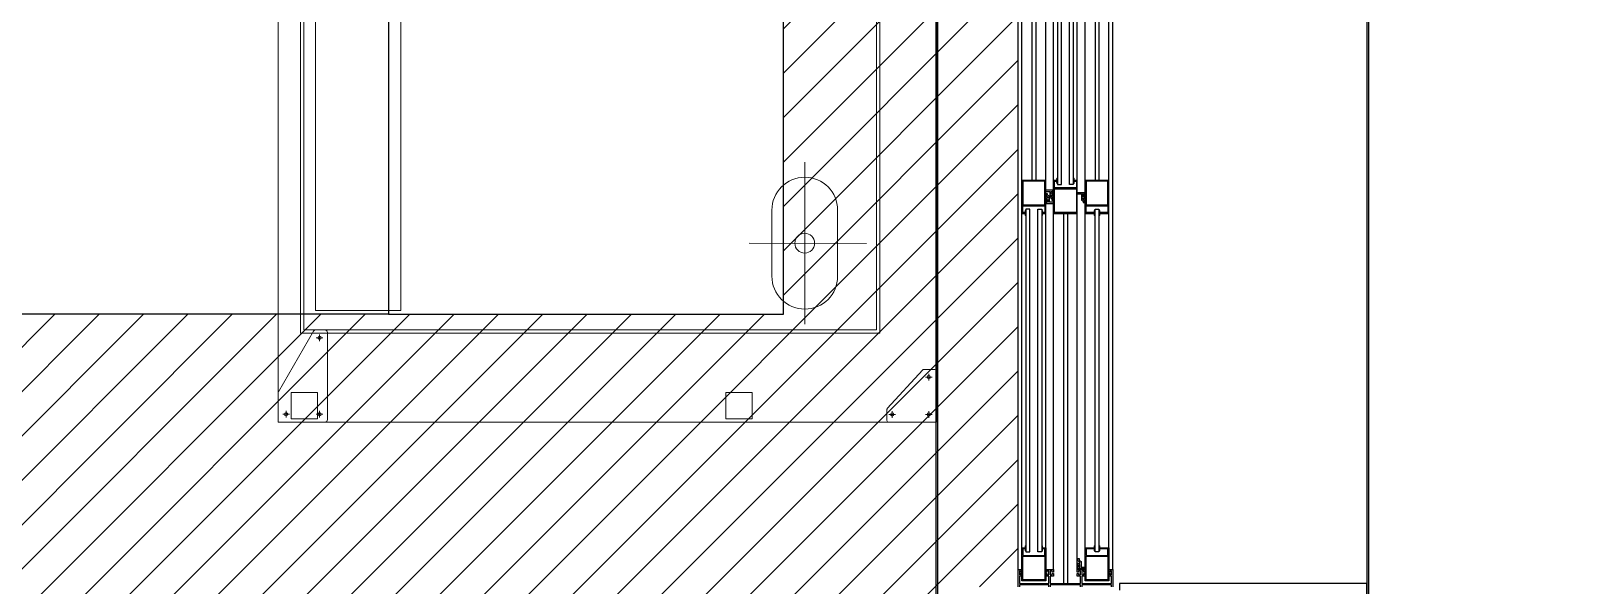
# Model space of a CAD drawing. Header units: millimetres. Extents: x -661525 to 498941, y 282148 to 1359693.
# Drawn here: x -320800 to -318454, y 446480 to 447322 of the extents above; entities that cross this region are included whole.
import ezdxf

# ---------------------------------------------------------------- set-up
doc = ezdxf.new("R2010")
doc.units = ezdxf.units.MM
doc.header["$LTSCALE"] = 2.5
for name, color, linetype in [('A-ALU-SECTION', 11, 'CONTINUOUS'), ('A-ANNO-DIMS-100', 11, 'CONTINUOUS'), ('A-ELEV', 8, 'CONTINUOUS'), ('A-ELEV-MEDM', 34, 'CONTINUOUS'), ('A-ELEV-THIN', 8, 'CONTINUOUS'), ('A-GLAZ', 5, 'CONTINUOUS'), ('A-WALL-PLAS', 8, 'CONTINUOUS'), ('CEILING', 11, 'CONTINUOUS'), ('I-SECT', 3, 'CONTINUOUS')]:
    doc.layers.add(name, color=color, linetype=linetype)
doc.layers.add('lab furniture', color=34, linetype='CONTINUOUS', lineweight=18)

msp = doc.modelspace()

# ---------------------------------------------------------------- hatches: boundary and pattern name
at = {"layer": 'CEILING', "transparency": 33554607}
h = msp.add_hatch(dxfattribs=at)
h.set_pattern_fill('ANSI31', color=254, scale=15)
h.set_pattern_definition([(45, (-674992.9245775288, 1033030.064944088), (-33.67596045400932, 33.67596045400933), [])])
h.paths.add_polyline_path([(-322689.2795446651, 442554.9711989762), (-322713.134088441, 442664.3374803578), (-324225.6447967887, 442334.4345848036), (-324225.6447967887, 442219.8652440234)])
h.paths.add_polyline_path([(-320550.6447959384, 443204.6558181804), (-320550.6447959384, 443291.8137056806), (-324100.6447959384, 443291.8137056806), (-324100.6447959384, 443097.5874493539), (-322584.2968365278, 443097.5874493539), (-322584.2968365278, 442761.0844044609)], flags=0)
h.paths.add_polyline_path([(-319300.6447967333, 445129.8084745786), (-319480.6447959404, 445129.8084745787), (-319480.6447959404, 444175.2027830672), (-319300.6447967333, 444175.2027830672)])
h.paths.add_polyline_path([(-320550.6447959384, 443204.6558181804), (-320550.6447959384, 443291.8137056806), (-324100.6447959384, 443291.8137056806), (-324100.6447959384, 443097.5874493539), (-322584.2968365278, 443097.5874493539), (-322584.2968365278, 442761.0844044609)], flags=16)
h.paths.add_polyline_path([(-324100.6447959384, 442761.0844044609), (-324148.5448864785, 442761.0844044609), (-324148.5448864785, 443097.5874493539), (-324100.6447959384, 443097.5874493539), (-324100.6447959384, 443291.8137056806), (-324225.6447967887, 443291.8137056806), (-324225.6447967887, 442334.4345848036), (-319836.3345124935, 443291.8137056806), (-324100.6447959384, 443291.8137056806), (-324100.6447959384, 443097.5874493539), (-322584.2968365278, 443097.5874493539), (-322584.2968365278, 442761.0844044609), (-324100.6447959384, 442430.3451262452)])
h.paths.add_polyline_path([(-322584.2968365278, 442761.0844044609), (-324100.6447959384, 442761.0844044609), (-324100.6447959384, 442430.3451262452)], flags=17)
h.paths.add_polyline_path([(-320100.6447959384, 445112.0915540079), (-320550.6447959384, 445112.0915540079), (-320550.6447959384, 444175.2027830672), (-320181.8947962524, 444175.2027830672, -0.3599880323542425), (-320100.6447959384, 444273.4292434115)])
h.paths.add_polyline_path([(-319480.6447959404, 445129.8084745787), (-320001.6447959389, 445129.8084745791), (-320001.6447959389, 445112.0915540079), (-320081.8947962524, 445112.0915540079), (-320081.8947962524, 444275.2027830672, -0.4142135623730951), (-319981.8947962524, 444175.2027830672), (-319480.6447959404, 444175.2027830672)])
h.paths.add_polyline_path([(-319300.6447967333, 444175.2027830672), (-319480.6447959404, 444175.2027830672), (-319480.6447959404, 443438.0396041998), (-320081.8947962524, 443306.8975468004), (-320081.8947962524, 443291.8137056806), (-319836.6273988618, 443291.8137056806), (-319412.644795744, 443384.2911259484), (-319412.644795744, 443665.8084745753), (-319306.644795744, 443665.8084745753), (-319300.6447967333, 443667.8462100885)])
h.paths.add_polyline_path([(-319480.6447959404, 444175.2027830672), (-319981.8947962524, 444175.2027830672, -0.4142135623730952), (-320081.8947962524, 444075.2027830672), (-320081.8947962524, 443306.8975468004), (-319480.6447959404, 443438.0396041998)])
h.paths.add_polyline_path([(-320100.6447959385, 444076.9763227229, -0.3599880323542248), (-320181.8947962524, 444175.2027830672), (-320550.6447959384, 444175.2027830672), (-320550.6447959384, 443291.8137056806), (-320100.6447959385, 443291.8137056806)])
h.paths.add_polyline_path([(-320550.6447959384, 444175.2027830672), (-320857.1447967608, 444175.2027830672), (-320857.1447967608, 443891.8137056806), (-320857.1447967608, 443291.8137056806), (-320550.6447959384, 443291.8137056806)])
h.paths.add_polyline_path([(-319480.6447959404, 453554.4463814722), (-320100.6447959384, 453554.4463814722), (-320100.6447959384, 453491.8137056806), (-319657.1447967608, 453491.8137056806), (-319657.1447967608, 452891.8137056806), (-319657.1447967608, 452291.8137056806), (-319657.1447967608, 451691.8137056806), (-319657.1447967608, 451091.8137056806), (-319657.1447967608, 450491.8137056806), (-319657.1447967608, 449891.8137056806), (-319657.1447967608, 449291.8137056806), (-319657.1447967608, 448691.8137056806), (-319480.6447959404, 448691.8137056806)])
h.paths.add_polyline_path([(-319300.6447967333, 453554.4463814722), (-319480.6447959404, 453554.4463814722), (-319480.6447959404, 448691.8137056806), (-319300.6447967333, 448691.8137056806), (-319300.6447967333, 448841.8137057439), (-319412.6447957682, 448841.8137057439), (-319412.6447957682, 449465.8137057439), (-319300.6447967333, 449465.8137057439), (-319300.6447967333, 451241.8137057444), (-319412.6447957682, 451241.8137057444), (-319412.6447957682, 451865.8137057444), (-319300.6447967333, 451865.8137057444)])
h.paths.add_polyline_path([(-319480.6447959404, 448691.8137056806), (-319657.1447967608, 448691.8137056806), (-319657.1447967608, 448091.8137056806), (-319657.1447967608, 447491.8137056806), (-319657.1447967608, 446891.8137056806), (-320100.6447959384, 446891.8137056806), (-320100.6447959384, 446360.0915540079), (-319891.1452820125, 446360.0915540079), (-319480.6447959404, 446449.5889131111)])
h.paths.add_polyline_path([(-319300.6447967333, 448691.8137056806), (-319480.6447959404, 448691.8137056806), (-319480.6447959404, 446449.5889131111), (-319891.1452820125, 446360.0915540079), (-319424.6447958372, 446360.0915540079), (-319424.6447957498, 446477.8137057439), (-319300.6447967333, 446477.8137057423)])
h.paths.add_polyline_path([(-320100.6447959384, 446891.8137056806), (-320257.1447967608, 446891.8137056806), (-320550.6447959384, 446891.8137056806), (-320550.6447959384, 446360.0915540079), (-320100.6447959384, 446360.0915540079)])
h.paths.add_polyline_path([(-320550.6447959384, 446891.8137056806), (-320857.1447967608, 446891.8137056806), (-320857.1447967608, 446291.8137056806), (-320857.1447967608, 446149.4842383079), (-320649.6447959389, 446194.7234102885), (-320649.6447959389, 446360.0915540079), (-320550.6447959384, 446360.0915540079)], flags=17)
h.paths.add_polyline_path([(-321237.6447959386, 453903.8137056806), (-321818.3048960833, 453903.8137056806), (-321818.3048960833, 453802.7987176758), (-321237.6447959386, 453802.7987176758)])
h.paths.add_polyline_path([(-320100.6447959384, 453641.8137950809), (-320550.6447959384, 453641.8137950809), (-320550.6447959384, 453554.4463814722), (-320100.6447959384, 453554.4463814722)])
h.paths.add_polyline_path([(-320100.6447959384, 453554.4463814722), (-320550.6447959384, 453554.4463814722), (-320550.6447959384, 453491.8137056806), (-320257.1447967608, 453491.8137056806), (-320100.6447959384, 453491.8137056806)])
h.paths.add_polyline_path([(-319412.6447036264, 454091.8137950809), (-320013.644702832, 454091.8137950809), (-320013.644702832, 453903.8137056806), (-319412.6447036264, 453903.8137056806)])
h.paths.add_polyline_path([(-319412.6447036264, 453903.8137056806), (-320013.644702832, 453903.8137056806), (-320013.644702832, 453802.7987176758), (-319480.6447959404, 453802.7987176756), (-319480.6447959404, 453554.4463814722), (-319300.6447967334, 453554.4463814722), (-319300.6447967334, 453641.8137950805), (-319412.6447036264, 453641.8137950805)])
h.paths.add_polyline_path([(-319480.6447959404, 453802.7987176756), (-320013.644702832, 453802.7987176758), (-320013.644702832, 453641.8137950809), (-320100.6447959384, 453641.8137950809), (-320100.6447959384, 453554.4463814722), (-319480.6447959404, 453554.4463814722)])
h.paths.add_polyline_path([(-324100.6447959384, 453641.8137057449), (-324213.6447967882, 453641.8137057449), (-324213.6447967882, 453554.4463814722), (-324100.6447959384, 453554.4463814722)])
h.paths.add_polyline_path([(-324100.6447959384, 453554.4463814722), (-324213.6447967882, 453554.4463814722), (-324213.6447967883, 451041.8137057449), (-324213.6447967891, 450041.813705745), (-324213.6447967885, 448791.8137057443), (-324213.6447967886, 448691.8137056806), (-324100.6447959384, 448691.8137056806)])
h.paths.add_polyline_path([(-324100.6447959384, 448691.8137056806), (-324213.6447967899, 448691.8137056806), (-324213.6447967899, 447791.8137057436), (-324213.6447967885, 446691.8137057438), (-324213.6447967901, 445691.8137057436), (-324213.6447967887, 443978.915725401), (-324218.3263436912, 443291.8137056806), (-324100.6447959384, 443291.8137056806), (-324100.6447959384, 444981.7653109194), (-323857.1447967608, 445034.853206324), (-323857.1447967608, 445091.8137056806), (-323857.1447967608, 445495.4239231065), (-324100.6447959384, 445442.3360277019)])
h.paths.add_polyline_path([(-323382.552946034, 453802.7987176758), (-324013.6447959382, 453802.7987176758), (-324013.6447959371, 453641.8137057449), (-324100.6447959384, 453641.8137057449), (-324100.6447959384, 445442.3360277019), (-323857.1447967608, 445495.4239231065), (-323857.1447967608, 445691.8137056806), (-323857.1447967608, 446291.8137056806), (-323857.1447967608, 446891.8137056806), (-323857.1447967608, 447491.8137056806), (-323857.1447967608, 448091.8137056806), (-323857.1447967608, 448691.8137056806), (-323857.1447967608, 449291.8137056806), (-323857.1447967608, 449891.8137056806), (-323857.1447967608, 450491.8137056806), (-323857.1447967608, 451091.8137056806), (-323857.1447967608, 451691.8137056806), (-323857.1447967608, 452291.8137056806), (-323857.1447967608, 452891.8137056806), (-323857.1447967608, 453491.8137056806), (-323257.1447967608, 453491.8137056806), (-322657.1447967608, 453491.8137056806), (-322057.1447967608, 453491.8137056806), (-321457.1447967608, 453491.8137056806), (-320857.1447967608, 453491.8137056806), (-320550.6447959384, 453491.8137056806), (-320550.6447959384, 453641.8137950809), (-320637.644702832, 453641.8137950809), (-320637.644702832, 453791.8137056807), (-321237.6447959386, 453791.8137056806), (-321818.3048960833, 453794.1015672894), (-321818.3048960833, 453554.4463814722), (-323382.552946034, 453554.4463814722)])
h.paths.add_polyline_path([(-324687.6447967887, 442945.0591115165, -0.3801224037316589), (-324786.9519863043, 443033.3082770564), (-326282.3376068475, 442856.3620864854, -0.449146825377469), (-326381.644796363, 442744.6112520252), (-326381.644796363, 442604.4046952919), (-325939.1885319838, 442604.4046952919), (-325939.1885319838, 442267.9016503989), (-326381.644796363, 442267.9016503989), (-326381.644796363, 441932.8232421234), (-324687.6447967887, 442302.3112172806)])
h.paths.add_polyline_path([(-324687.6447967887, 443978.9157254025), (-326381.6447963631, 443978.9157254024), (-326381.6447963631, 442944.6112520252, -0.3801224037314415), (-326282.3376068475, 442856.3620864854), (-324786.9519863043, 443033.3082770564, -0.4491468253774288), (-324687.6447967887, 443145.0591115165)])
h.paths.add_polyline_path([(-324587.6447967887, 443045.0591115165, -0.4142135623730951), (-324687.6447967887, 442945.0591115165), (-324687.6447967887, 442302.3112172806), (-324550.6447959384, 442332.1930667041)])
h.paths.add_polyline_path([(-324237.6447967887, 443098.3067719614), (-324550.6447959384, 443061.2700660192), (-324550.6447959384, 442332.1930667041), (-324687.6447967887, 442302.3112172806), (-324687.6447967887, 442119.0956184581), (-324237.6447967887, 442217.2478511517)])
h.paths.add_polyline_path([(-324237.6447967887, 443978.9157254025), (-324550.6447959384, 443978.9157254025), (-324550.6447959384, 443061.2700660192), (-324237.6447967887, 443098.3067719614)])
h.paths.add_polyline_path([(-324550.6447959384, 443978.9157254025), (-324687.6447967887, 443978.9157254025), (-324687.6447967887, 443145.0591115165, -0.3801224037317192), (-324588.3376072731, 443056.8099459767), (-324550.6447959384, 443061.2700660192)])
h.paths.add_polyline_path([(-328075.6447959375, 443978.9157254025), (-328100.6447959385, 443990.9157254024), (-328100.6447959385, 441557.8823747691), (-328075.6447959375, 441494.7515884678)])
h.paths.add_polyline_path([(-328100.6447959385, 443978.9157254024), (-328525.6447959375, 443978.9157254024), (-328525.6447959375, 443478.9157254024), (-328525.6447959375, 442590.915732089), (-328174.9519854531, 442632.4125580738, -0.3752320948283178), (-328100.6447959385, 442740.9879761888)])
h.paths.add_polyline_path([(-326381.6447963631, 443978.9157254024), (-328015.0914687, 443978.9157254024), (-328075.6447959375, 443978.9157254024), (-328075.6447959375, 442744.163392534, -0.3801224037317428), (-327976.3376064218, 442655.9142269941), (-326480.9519858787, 442832.860417565, -0.4491468253773102), (-326381.6447963631, 442944.6112520252)])
h.paths.add_polyline_path([(-327503.4365819345, 442604.4046952919), (-326381.644796363, 442604.4046952919), (-326381.644796363, 442744.6112520252, -0.3801224037319527), (-326480.9519858787, 442832.860417565), (-327976.3376064218, 442655.9142269941, -0.449146825377503), (-328075.6447959375, 442544.163392534), (-328075.6447959375, 441563.3352669661), (-326381.644796363, 441932.8232421234), (-326381.644796363, 442267.9016503989), (-327503.4365819345, 442267.9016503989)])
h.paths.add_polyline_path([(-328100.6447959385, 442547.3388088791, -0.3094281810421867), (-328174.9519854531, 442632.4125580738), (-328525.6447959375, 442590.915732089), (-328525.6447959375, 441702.9157387757), (-328525.6447959375, 441396.599355772), (-328075.6447959375, 441494.7515884678), (-328075.6447959375, 441563.3352669661), (-328100.6447959385, 441557.8823747691)])
h.paths.add_polyline_path([(-328307.1411855205, 441885.1712547079), (-328307.1411855205, 442103.1623870407), (-328461.6943915233, 442103.1623870407), (-328461.6943915233, 441885.1712547079)], flags=24)
h.paths.add_polyline_path([(-328404.9592570562, 443413.4559954352), (-328192.6468423222, 443413.4559954352), (-328192.6468423222, 443568.009201438), (-328404.9592570562, 443568.009201438)], flags=24)
h.paths.add_polyline_path([(-328307.1411855205, 443176.3294395231), (-328307.1411855205, 443394.3205718559), (-328461.6943915233, 443394.3205718559), (-328461.6943915233, 443176.3294395231)], flags=24)
h.paths.add_polyline_path([(-327337.2310853726, 443415.7325984367), (-327119.2399530397, 443415.7325984367), (-327119.2399530397, 443570.2858044395), (-327337.2310853726, 443570.2858044395)], flags=24)
h.paths.add_polyline_path([(-324566.9592579074, 443413.4559954352), (-324354.6468431734, 443413.4559954352), (-324354.6468431734, 443568.009201438), (-324566.9592579074, 443568.009201438)], flags=9)
h.paths.add_polyline_path([(-324137.1328595304, 449489.0276588214), (-323924.8204447964, 449489.0276588214), (-323924.8204447964, 449643.5808648242), (-324137.1328595304, 449643.5808648242)], flags=9)
h.paths.add_polyline_path([(-321013.4415590623, 453535.9644560215), (-321013.4415590623, 453748.2768707554), (-321167.994765065, 453748.2768707554), (-321167.994765065, 453535.9644560215)], flags=24)
h.paths.add_polyline_path([(-320578.106085729, 444366.6973647535), (-320360.1149533961, 444366.6973647535), (-320360.1149533961, 444521.2505707563), (-320578.106085729, 444521.2505707563)], flags=9)
h.paths.add_polyline_path([(-320857.1447967608, 446149.4842383079), (-320857.1447967608, 444175.2027830672), (-320550.6447959384, 444175.2027830672), (-320550.6447959384, 445112.0915540079), (-320649.6447959389, 445112.0915540079), (-320649.6447959389, 446194.7234102885)])
h.paths.add_polyline_path([(-321012.7764840281, 443101.6065408656), (-321012.7764840281, 443208.9905790648), (-321167.3296900309, 443208.9905790648), (-321167.3296900309, 443101.6065408656)], flags=8)

# ---------------------------------------------------------------- linework, layer by layer
at = {"layer": 'A-ALU-SECTION', "color": 254}
for points in [[(-319289.9871456984, 447044.7987353439), (-319289.9871877402, 447046.1987283184), (-319293.244795766, 447046.1987206792), (-319293.2447957669, 447056.1987206792), (-319260.0447957662, 447056.1987206792), (-319260.0447957658, 447046.1987206792), (-319263.3023480426, 447046.1986903577), (-319263.3023845113, 447044.7987059057), (-319258.6447957659, 447044.7987206793), (-319258.6447957659, 447078.0832550484), (-319252.4447957657, 447078.0832550484), (-319252.4447957657, 447069.2691815454), (-319249.4447957657, 447067.2691815454), (-319249.4447957657, 447064.9832550488), (-319247.6447957659, 447064.9832550488), (-319247.6447957659, 447068.2325123107), (-319250.6447957659, 447070.2415652285), (-319250.6447957659, 447071.8832550487), (-319247.6447957659, 447071.8832550487), (-319247.6447957659, 447074.6832550485), (-319249.4447957657, 447074.6832550485), (-319249.4447957657, 447073.6832550485), (-319250.6447957659, 447073.683255049), (-319250.6447957659, 447078.0832550484), (-319249.4447957661, 447078.0832550484), (-319249.4447957657, 447076.6832550485), (-319247.6447957659, 447076.6832550485), (-319247.6447957659, 447079.8832550487), (-319258.6447957659, 447079.8832550487), (-319258.6447957659, 447094.7987206793), (-319294.6447957659, 447094.7987206793), (-319294.6447957659, 447044.7987206793), (-319289.9871877402, 447044.7987353434)], [(-319260.0447957658, 447057.5987176751), (-319260.0447957658, 447093.3987176754), (-319293.2447957655, 447093.3987176754), (-319293.2447957655, 447057.5987176756), (-319260.0447957658, 447057.5987176751)], [(-319215.3024265512, 447094.7987242053), (-319215.3023845095, 447093.3987312308), (-319212.0447957658, 447093.3987146719), (-319212.0447957648, 447083.3987146719), (-319245.2447957655, 447083.3987146719), (-319245.244795766, 447093.3987146719), (-319241.987224207, 447093.3987128283), (-319241.9871877383, 447094.7986972808), (-319246.6447957659, 447094.7987146718), (-319246.6447957659, 447061.5141803027), (-319252.8447957661, 447061.5141803027), (-319252.8447957665, 447070.3282538057), (-319255.8447957665, 447072.3282538057), (-319255.8447957665, 447074.6141803023), (-319257.6447957663, 447074.6141803018), (-319257.6447957663, 447071.3649230404), (-319254.6447957663, 447069.3558701226), (-319254.6447957663, 447067.7141803019), (-319257.6447957663, 447067.7141803024), (-319257.6447957663, 447064.9141803021), (-319255.8447957661, 447064.9141803021), (-319255.8447957661, 447065.9141803021), (-319254.6447957663, 447065.9141803021), (-319254.6447957663, 447061.5141803027), (-319255.8447957661, 447061.5141803027), (-319255.8447957661, 447062.9141803021), (-319257.6447957663, 447062.9141803021), (-319257.6447957663, 447059.7141803024), (-319246.6447957659, 447059.7141803024), (-319246.6447957659, 447044.7987146718), (-319210.6447957659, 447044.7987146718), (-319210.6447957659, 447074.1987146717), (-319204.4447957657, 447074.1987146717), (-319204.4447957657, 447065.3846411687), (-319201.4447957657, 447063.3846411687), (-319201.4447957657, 447061.0987146721), (-319199.6447957659, 447061.0987146726), (-319199.6447957659, 447064.347971934), (-319202.6447957659, 447066.3570248518), (-319202.6447957659, 447067.9987146725), (-319199.6447957659, 447067.998714672), (-319199.6447957659, 447070.7987146723), (-319201.4447957657, 447070.7987146723), (-319201.4447957657, 447069.7987146723), (-319202.6447957659, 447069.7987146723), (-319202.6447957659, 447074.1987146717), (-319201.4447957661, 447074.1987146717), (-319201.4447957657, 447072.7987146718), (-319199.6447957659, 447072.7987146723), (-319199.6447957659, 447075.998714672), (-319210.6447957659, 447075.998714672), (-319210.6447957659, 447094.7987146718), (-319215.3023845095, 447094.7987242053)], [(-319184.9808458595, 447044.7986367499), (-319184.9808879013, 447046.1986297244), (-319197.244795766, 447046.1987176757), (-319197.2447957669, 447056.1987176752), (-319164.0447957662, 447056.1987176752), (-319164.0447957658, 447046.1987176752), (-319176.3087064179, 447046.1986364993), (-319176.3087428866, 447044.7986520469), (-319162.6447957659, 447044.7987176753), (-319162.6447957659, 447094.7987176753), (-319198.6447957659, 447094.7987176753), (-319198.6447957659, 447044.7987176753), (-319184.9808879013, 447044.7986367499)], [(-319164.0447957662, 447057.5987176751), (-319164.0447957662, 447093.3987176754), (-319197.244795766, 447093.3987176754), (-319197.244795766, 447057.5987176751), (-319164.0447957662, 447057.5987176751)], [(-319212.0447957662, 447081.998714672), (-319212.0447957662, 447046.1987146717), (-319245.244795766, 447046.1987146717), (-319245.244795766, 447081.998714672), (-319212.0447957662, 447081.998714672)], [(-319289.98716498, 446536.7987051379), (-319289.9872070218, 446535.3987121634), (-319293.2447957655, 446535.3987176759), (-319293.2447957664, 446525.3987176759), (-319260.0447957658, 446525.3987176759), (-319260.0447957653, 446535.3987176759), (-319263.3023480417, 446535.3987369617), (-319263.3023845104, 446536.7987214137), (-319258.6447957654, 446536.7987176758), (-319258.6447957654, 446486.7987176758), (-319294.6447957654, 446486.7987176758), (-319294.6447957654, 446536.7987176758), (-319289.9872070218, 446536.7987051379)], [(-319184.9808458595, 446536.7987986003), (-319184.9808879013, 446535.3988056258), (-319197.244795766, 446535.3987176754), (-319197.2447957669, 446525.3987176754), (-319164.0447957662, 446525.3987176754), (-319164.0447957658, 446535.3987176754), (-319176.3087064179, 446535.3988098871), (-319176.3087428866, 446536.7987943395), (-319162.6447957659, 446536.7987176753), (-319162.6447957659, 446486.7987176753), (-319198.6447957659, 446486.7987176753), (-319198.6447957659, 446505.5987176751), (-319209.644953361, 446505.5987176747), (-319209.644953361, 446508.7987176744), (-319207.8449533607, 446508.7987176744), (-319207.8449533607, 446507.3987176745), (-319206.644953361, 446507.3987176745), (-319206.644953361, 446511.7987176744), (-319207.8449533607, 446511.7987176744), (-319207.8449533607, 446510.7987176744), (-319209.644953361, 446510.7987176744), (-319209.644953361, 446513.5987176742), (-319206.644953361, 446513.5987176742), (-319206.644953361, 446515.2404074949), (-319209.6449533605, 446517.2494604122), (-319209.644953361, 446520.4987176741), (-319207.8449533612, 446520.4987176741), (-319207.8449533612, 446518.2127911775), (-319204.8449533607, 446516.2127911775), (-319204.8449533607, 446507.3987176745), (-319198.6447957659, 446507.3987176745), (-319198.6447957659, 446536.7987176753), (-319184.9808879013, 446536.7987986003)], [(-319260.0447957658, 446523.998717676), (-319260.0447957658, 446488.1987176757), (-319293.2447957655, 446488.1987176757), (-319293.2447957655, 446523.998717676), (-319260.0447957658, 446523.998717676)], [(-319164.0447957662, 446523.998717676), (-319164.0447957662, 446488.1987176757), (-319197.244795766, 446488.1987176757), (-319197.244795766, 446523.998717676), (-319164.0447957662, 446523.998717676)]]:
    msp.add_lwpolyline(points, dxfattribs=at)
msp.add_lwpolyline([(-319177.6384531569, 447051.0164720198), (-319177.6453441323, 446530.5809633304), (-319183.6442474008, 446530.5809633304), (-319183.6373564259, 447051.0164720198)], close=True, dxfattribs=at)
at = {"layer": 'A-ANNO-DIMS-100', "color": 254}
msp.add_lwpolyline([(-327559.2810525682, 440920.5156382491), (-326225.6447959349, 440920.5156382491), (-317766.2580761083, 440920.5156382491), (-317766.2580761088, 455732.7986973636), (-329125.6447959349, 455732.7986973636), (-329125.6447959349, 454732.7986973636), (-318770.6447959382, 454732.7986973636), (-318770.6447959382, 442866.2126402623), (-328155.6447959363, 440788.4879705087)], dxfattribs=at)
at = {"layer": 'A-ELEV', "color": 254}
for points in [[(-318770.6447163953, 453622.7988070115), (-318770.6447163948, 443682.7934865067)], [(-319412.6447957659, 448852.7987176693), (-319425.6447957659, 448852.7987176693), (-319425.6447957654, 446452.7987176693), (-319412.6447957659, 446452.7987176693)]]:
    msp.add_lwpolyline(points, dxfattribs=at)
at = {"layer": 'A-ELEV'}
for points in [[(-318768.0272288559, 453624.8286938135), (-318768.0272288554, 443684.8233733083)], [(-319410.0273082265, 448854.828604471), (-319423.0273082264, 448854.828604471), (-319423.027308226, 446454.8286044709), (-319410.0273082265, 446454.8286044709)]]:
    msp.add_lwpolyline(points, dxfattribs=at)
at = {"layer": 'A-ELEV-MEDM', "color": 254}
for centre, start, end in [((-319240.6437534729, 447096.7853393881), 89.1234044600834, 270.8775368406518), ((-319240.6437314039, 447094.0987050543), 89.1234044600834, 270.8775368406518), ((-319240.6299995396, 447091.4117910062), 89.70812527425339, 270.292815968197), ((-319216.6459021682, 447096.7853510157), 269.1234044600834, 90.87753684065176), ((-319216.6458800992, 447094.0987166823), 269.1234044600834, 90.87753684065176), ((-319216.6595678211, 447091.4118024083), 269.7081252742533, 90.29281596819703), ((-319288.6437142196, 447042.8120864616), 89.12246315934824, 270.8765955399166), ((-319288.6436921505, 447045.4987207954), 89.12246315934824, 270.8765955399166), ((-319288.6299602862, 447048.1856348436), 89.70718403180297, 270.2918747257466), ((-319264.6458629149, 447042.8120748341), 269.1224631593482, 90.8765955399166), ((-319264.6458408458, 447045.4987091674), 269.1224631593482, 90.8765955399166), ((-319264.6595285677, 447048.1856234414), 269.707184031803, 90.29187472574662), ((-319183.6374143807, 447042.8119989033), 89.12246315934824, 270.8765955399166), ((-319183.6373923116, 447045.4986332371), 89.12246315934824, 270.8765955399166), ((-319183.6236604473, 447048.1855472853), 89.70718403180297, 270.2918747257466), ((-319177.6659310854, 447048.1855472853), 269.7081252742533, 90.29281596819703), ((-319177.6521992211, 447045.4986332371), 269.1234044600834, 90.87753684065176), ((-319177.652177152, 447042.8119989033), 269.1234044600834, 90.87753684065176), ((-319288.6437335012, 446538.7853540201), 89.1234044600834, 270.8775368406518), ((-319288.6437114321, 446536.0987196863), 89.1234044600834, 270.8775368406518), ((-319288.6299795678, 446533.4118056382), 89.70812527425339, 270.292815968197), ((-319264.6458629139, 446538.785363521), 269.1234044600834, 90.87753684065176), ((-319264.6458408448, 446536.0987291877), 269.1234044600834, 90.87753684065176), ((-319264.6595285668, 446533.4118149137), 269.7081252742533, 90.29281596819703), ((-319183.6374143807, 446538.7854364468), 89.1234044600834, 270.8775368406518), ((-319183.6373923116, 446536.098802113), 89.1234044600834, 270.8775368406518), ((-319183.6236604473, 446533.4118880649), 89.70812527425339, 270.292815968197), ((-319177.6659310854, 446533.4118880649), 269.707184031803, 90.29187472574662), ((-319177.6521992211, 446536.098802113), 269.1224631593482, 90.8765955399166), ((-319177.652177152, 446538.7854364468), 269.1224631593482, 90.8765955399166)]:
    msp.add_arc(centre, 1.343474568803613, start, end, dxfattribs=at)
at = {"layer": 'A-ELEV-THIN', "color": 254}
for p, q in [((-319300.6447957659, 446503.7987176758), (-319300.6447957659, 448801.7987176758)), ((-319294.6447957659, 446503.7987176758), (-319294.6447957659, 448801.7987176758)), ((-319258.6447957659, 446503.7987176758), (-319258.6447957659, 448801.7987176758)), ((-319246.6447957659, 446503.7987176758), (-319246.6447957659, 448801.7987176758)), ((-319210.6447957659, 446503.7987176758), (-319210.6447957659, 448801.7987176758)), ((-319198.6447957659, 446503.7987176758), (-319198.6447957659, 448801.7987176758)), ((-319156.6447957659, 446503.7987176758), (-319156.6447957659, 448801.7987176758)), ((-319162.6447957659, 446503.7987176758), (-319162.6447957659, 448768.7987176758)), ((-319279.6447957663, 448210.7987206793), (-319279.6447957607, 447094.7987206793)), ((-319273.6447957663, 448210.7987206793), (-319273.6447957607, 447094.7987206793)), ((-319183.6447957659, 448210.7987176758), (-319183.6447957607, 447094.7987176753)), ((-319177.6447957659, 448210.7987176758), (-319177.6447957607, 447094.7987176753)), ((-319231.6447957668, 447044.7987146718), (-319231.6447957663, 446482.7987176758)), ((-319225.6447957668, 447044.7987146718), (-319225.6447957663, 446482.7987176758))]:
    msp.add_line(p, q, dxfattribs=at)
at = {"layer": 'A-GLAZ', "color": 254}
for points in [[(-319240.6506201469, 447609.0164720207), (-319240.6436990357, 447088.5809603269), (-319234.6447957673, 447088.5809603269), (-319234.6517168779, 447609.0164720207)], [(-319216.6390015229, 447609.0164720207), (-319216.6458924983, 447088.5809603269), (-319222.6447957668, 447088.5809603269), (-319222.6379047919, 447609.0164720207)], [(-319288.6506201464, 447051.0164720202), (-319288.6436990348, 446530.5809633309), (-319282.6447957663, 446530.5809633309), (-319282.6517168775, 447051.0164720202)], [(-319264.6390015224, 447051.0164720202), (-319264.6458924974, 446530.5809633309), (-319270.6447957659, 446530.5809633309), (-319270.6379047914, 447051.0164720202)]]:
    msp.add_lwpolyline(points, close=True, dxfattribs=at)
at = {"layer": 'A-WALL-PLAS', "color": 254}
msp.add_lwpolyline([(-319146.6447957659, 445132.7934865077), (-319146.6447957659, 445122.7934865077), (-318770.6447163948, 445122.7934865077), (-318770.6447163948, 446482.7987176758), (-319146.6447957659, 446482.7987176753), (-319146.6447957659, 446472.7987176753)], dxfattribs=at)
at = {"layer": 'CEILING'}
for points in [[(-320857.1447967608, 447491.8137056806), (-320257.1447967608, 447491.8137056806), (-320257.1447967608, 446891.8137056806), (-320857.1447967608, 446891.8137056806)], [(-319657.1447967608, 447491.8137056806), (-320257.1447967608, 447491.8137056806), (-320257.1447967608, 446891.8137056806), (-319657.1447967608, 446891.8137056806)]]:
    msp.add_lwpolyline(points, close=True, dxfattribs=at)
at = {"layer": 'I-SECT', "color": 254}
for points in [[(-319300.6447957659, 446477.7987176758), (-319300.6447957659, 446503.7987176758), (-319294.6447957659, 446503.7987176758), (-319294.6447957659, 446499.7987176758), (-319296.6447957659, 446499.7987176758), (-319296.6447957659, 446501.7987176758), (-319298.6447957659, 446501.7987176758), (-319298.6447957659, 446495.7987176758), (-319296.6447957659, 446495.7987176758), (-319296.6447957659, 446497.7987176758), (-319294.6447957659, 446497.7987176758), (-319294.6447957659, 446493.7987176758), (-319298.6447957659, 446493.7987176758), (-319298.6447957659, 446482.7987176758), (-319253.6447957659, 446482.7987176758), (-319253.6447957659, 446493.7987176758), (-319258.6447957659, 446493.7987176758), (-319258.6447957659, 446497.7987176758), (-319256.6447957659, 446497.7987176758), (-319256.6447957659, 446495.7987176758), (-319253.6447957659, 446495.7987176758), (-319253.6447957659, 446501.7987176758), (-319256.6447957659, 446501.7987176758), (-319256.6447957659, 446499.7987176758), (-319258.6447957659, 446499.7987176758), (-319258.6447957659, 446503.7987176758), (-319246.6447957659, 446503.7987176758), (-319246.6447957659, 446499.7987176758), (-319248.6447957659, 446499.7987176758), (-319248.6447957659, 446501.7987176758), (-319251.6447957659, 446501.7987176758), (-319251.6447957659, 446495.7987176758), (-319248.6447957659, 446495.7987176758), (-319248.6447957659, 446497.7987176758), (-319246.6447957659, 446497.7987176758), (-319246.6447957659, 446493.7987176758), (-319251.6447957659, 446493.7987176758), (-319251.6447957659, 446482.7987176758), (-319205.6447957659, 446482.7987176758), (-319205.6447957659, 446493.7987176758), (-319210.6447957659, 446493.7987176758), (-319210.6447957659, 446497.7987176758), (-319208.6447957659, 446497.7987176758), (-319208.6447957659, 446495.7987176758), (-319205.6447957659, 446495.7987176758), (-319205.6447957659, 446501.7987176758), (-319208.6447957659, 446501.7987176758), (-319208.6447957659, 446499.7987176758), (-319210.6447957659, 446499.7987176758), (-319210.6447957659, 446503.7987176758), (-319198.6447957659, 446503.7987176758), (-319198.6447957659, 446499.7987176758), (-319200.6447957659, 446499.7987176758), (-319200.6447957659, 446501.7987176758), (-319203.6447957659, 446501.7987176758), (-319203.6447957659, 446495.7987176758), (-319200.6447957659, 446495.7987176758), (-319200.6447957659, 446497.7987176758), (-319198.6447957659, 446497.7987176758), (-319198.6447957659, 446493.7987176758), (-319203.6447957659, 446493.7987176758), (-319203.6447957659, 446482.7987176758)], [(-319203.6447957659, 446482.7987176758), (-319158.6447957659, 446482.7987176758), (-319158.6447957659, 446493.7987176758), (-319162.6447957659, 446493.7987176758), (-319162.6447957659, 446497.7987176758), (-319160.6447957659, 446497.7987176758), (-319160.6447957659, 446495.7987176758), (-319158.6447957659, 446495.7987176758), (-319158.6447957659, 446501.7987176758), (-319160.6447957659, 446501.7987176758), (-319160.6447957659, 446499.7987176758), (-319162.6447957659, 446499.7987176758), (-319162.6447957659, 446503.7987176758), (-319156.6447957659, 446503.7987176758), (-319156.6447957659, 446477.7987176758)], [(-319253.6447957659, 446477.7987176758), (-319253.6447957659, 446480.7987176758), (-319298.6447957659, 446480.7987176758), (-319298.6447957659, 446477.7987176758)], [(-319205.6447957659, 446477.7987176758), (-319205.6447957659, 446480.7987176758), (-319251.6447957659, 446480.7987176758), (-319251.6447957659, 446477.7987176758)], [(-319158.6447957659, 446477.7987176758), (-319158.6447957659, 446480.7987176758), (-319203.6447957659, 446480.7987176758), (-319203.6447957659, 446477.7987176758)]]:
    msp.add_lwpolyline(points, dxfattribs=at)
at = {"layer": 'lab furniture', "color": 254, "ltscale": 300}
for p, q in [((-320390.6447958353, 448692.7987175659), (-320390.6447958353, 446862.7987175808)), ((-320385.6447958353, 448687.7987175808), (-320385.6447958353, 446867.7987175733)), ((-319515.6447958348, 446867.7987175733), (-319515.6447958348, 448687.7987175659)), ((-319510.6447958348, 446862.7987175733), (-319510.6447958348, 448692.7987175659)), ((-320368.1447958353, 448652.2000633106), (-320368.1447958353, 446897.2000632957)), ((-320238.1447958353, 448652.2000633106), (-320238.1447958353, 446897.2000632957)), ((-320390.6447958353, 446862.7987175808), (-319510.6447958348, 446862.7987175733)), ((-320385.6447958353, 446867.7987175733), (-319515.6447958348, 446867.7987175733))]:
    msp.add_line(p, q, dxfattribs=at)
at = {"layer": 'lab furniture', "color": 254, "ltscale": 30}
for p, q in [((-319624.6447958348, 446876.271840252), (-319624.6447958348, 447122.7202120126)), ((-319530.6447958348, 446999.2464108319), (-319709.1216206474, 446999.4960261435))]:
    msp.add_line(p, q, dxfattribs=at)
at = {"layer": 'lab furniture', "color": 254, "ltscale": 85}
for p, q in [((-319674.6447958348, 447049.4960261435), (-319674.6447958348, 446949.4960261435)), ((-319574.6447958348, 447049.4960261435), (-319574.6447958348, 446949.4960261435)), ((-320368.1447958353, 446897.2000632957), (-320238.1447958353, 446897.2000632957))]:
    msp.add_line(p, q, dxfattribs=at)
at = {"layer": 'lab furniture', "color": 254, "ltscale": 40}
for p, q in [((-320424.106500976, 446773.7284996063), (-320370.800290786, 446865.8028626517)), ((-320367.3385856452, 446867.7987175733), (-320353.6447958353, 446867.7987175733)), ((-320349.6447958353, 446863.7987175733), (-320349.6447958353, 446731.7987175808)), ((-319443.7620147539, 446807.7987175659), (-319426.9120958445, 446807.7987175659)), ((-319499.3042702375, 446748.2654877157), (-319445.3764021171, 446807.1233983636)), ((-319499.8447958452, 446730.0660175682), (-319499.8447958452, 446746.7961683125))]:
    msp.add_line(p, q, dxfattribs=at)
at = {"layer": 'lab furniture', "color": 254}
for p, q in [((-320366.7247700545, 446855.7987175733), (-320356.5648216235, 446855.7987175733)), ((-320361.6447958353, 446850.7183148042), (-320361.6447958353, 446860.8791203648)), ((-319441.324770048, 446796.2647055761), (-319431.1648216245, 446796.2647055761)), ((-319436.2447958437, 446791.1843027846), (-319436.2447958437, 446801.3451083527)), ((-319424.6447958348, 446805.5314175785), (-319424.6447958348, 446730.0660175682)), ((-320417.724770047, 446739.7987175733), (-320407.5648216235, 446739.7987175733)), ((-320412.6447958353, 446734.7183147818), (-320412.6447958353, 446744.8791203499)), ((-320366.7247700545, 446739.7987175733), (-320356.5648216235, 446739.7987175733)), ((-320361.6447958353, 446734.7183147818), (-320361.6447958353, 446744.8791203499)), ((-319496.7775529993, 446739.3987175674), (-319486.6176045758, 446739.3987175674)), ((-319491.697578795, 446734.3843027875), (-319491.697578795, 446744.5451083556)), ((-319441.324770048, 446739.3987175674), (-319431.1648216245, 446739.3987175674)), ((-319436.2447958437, 446734.3843027875), (-319436.2447958437, 446744.5451083556)), ((-319874.6447958348, 446727.7987175659), (-319424.6447958348, 446727.7987175659)), ((-319426.9120958445, 446727.7987175659), (-319497.5774958429, 446727.7987175659))]:
    msp.add_line(p, q, dxfattribs=at)
at = {"layer": 'lab furniture', "color": 254, "ltscale": 20}
for p, q in [((-320404.6447958353, 446772.7987175808), (-320404.6447958353, 446732.7987175808)), ((-320404.6447958353, 446772.7987175808), (-320404.6447958353, 446732.7987175808)), ((-320364.6447958353, 446772.7987175808), (-320404.6447958353, 446772.7987175808)), ((-320364.6447958353, 446732.7987175808), (-320364.6447958353, 446772.7987175808)), ((-319744.6447958348, 446772.7987175733), (-319744.6447958348, 446732.7987175733)), ((-319704.6447958348, 446772.7987175733), (-319744.6447958348, 446772.7987175733)), ((-319704.6447958348, 446732.7987175733), (-319704.6447958348, 446772.7987175733)), ((-320364.6447958353, 446732.7987175808), (-320404.6447958353, 446732.7987175808)), ((-319704.6447958348, 446732.7987175733), (-319744.6447958348, 446732.7987175733))]:
    msp.add_line(p, q, dxfattribs=at)
at = {"layer": 'lab furniture', "color": 254}
msp.add_lwpolyline([(-320424.6447958348, 446727.7987175659), (-319424.6447958348, 446727.7987175659), (-319424.6447958348, 448827.7987175733), (-320424.6447958348, 448827.7987175808)], close=True, dxfattribs=at)
at = {"layer": 'lab furniture', "color": 254, "ltscale": 85}
msp.add_circle((-319624.6447958348, 446999.4960261435), 15, dxfattribs=at)
at = {"layer": 'lab furniture', "color": 254, "ltscale": 40}
for centre in [(-320361.6447958353, 446855.7987175733), (-319436.2447958437, 446796.2647055761), (-320412.6447958353, 446739.7987175733), (-320361.6447958353, 446739.7987175733), (-319491.697578795, 446739.4647055865), (-319436.2447958437, 446739.4647055865)]:
    msp.add_circle(centre, 2.5, dxfattribs=at)
at = {"layer": 'lab furniture', "color": 254, "ltscale": 85}
for centre, start, end in [((-319624.6447958348, 447049.4960261435), 0, 180), ((-319624.6447958348, 446949.4960261435), 180, 0)]:
    msp.add_arc(centre, 50, start, end, dxfattribs=at)
at = {"layer": 'lab furniture', "color": 254, "ltscale": 40}
for centre, radius, start, end in [((-320367.3385856452, 446863.7987175733), 4, 90, 149.9314171235648), ((-320353.6447958353, 446863.7987175733), 4, 0, 90), ((-319443.7620147539, 446805.5314175785), 2.267300000000048, 90, 137.5028947798965), ((-319426.9120958445, 446805.5314175785), 2.267299999998999, 0, 90), ((-320420.6447958353, 446771.7243545205), 4, 149.9314171235648, 180), ((-319497.5774958429, 446746.7961683125), 2.267300000000048, 137.5028947798965, 180), ((-319497.5774958429, 446730.0660175682), 2.267299999998999, 180, 270)]:
    msp.add_arc(centre, radius, start, end, dxfattribs=at)
at = {"layer": 'lab furniture', "color": 254}
msp.add_arc((-320353.6447958353, 446731.7987175808), 4, 270, 0, dxfattribs=at)

doc.saveas('drawing.dxf')
